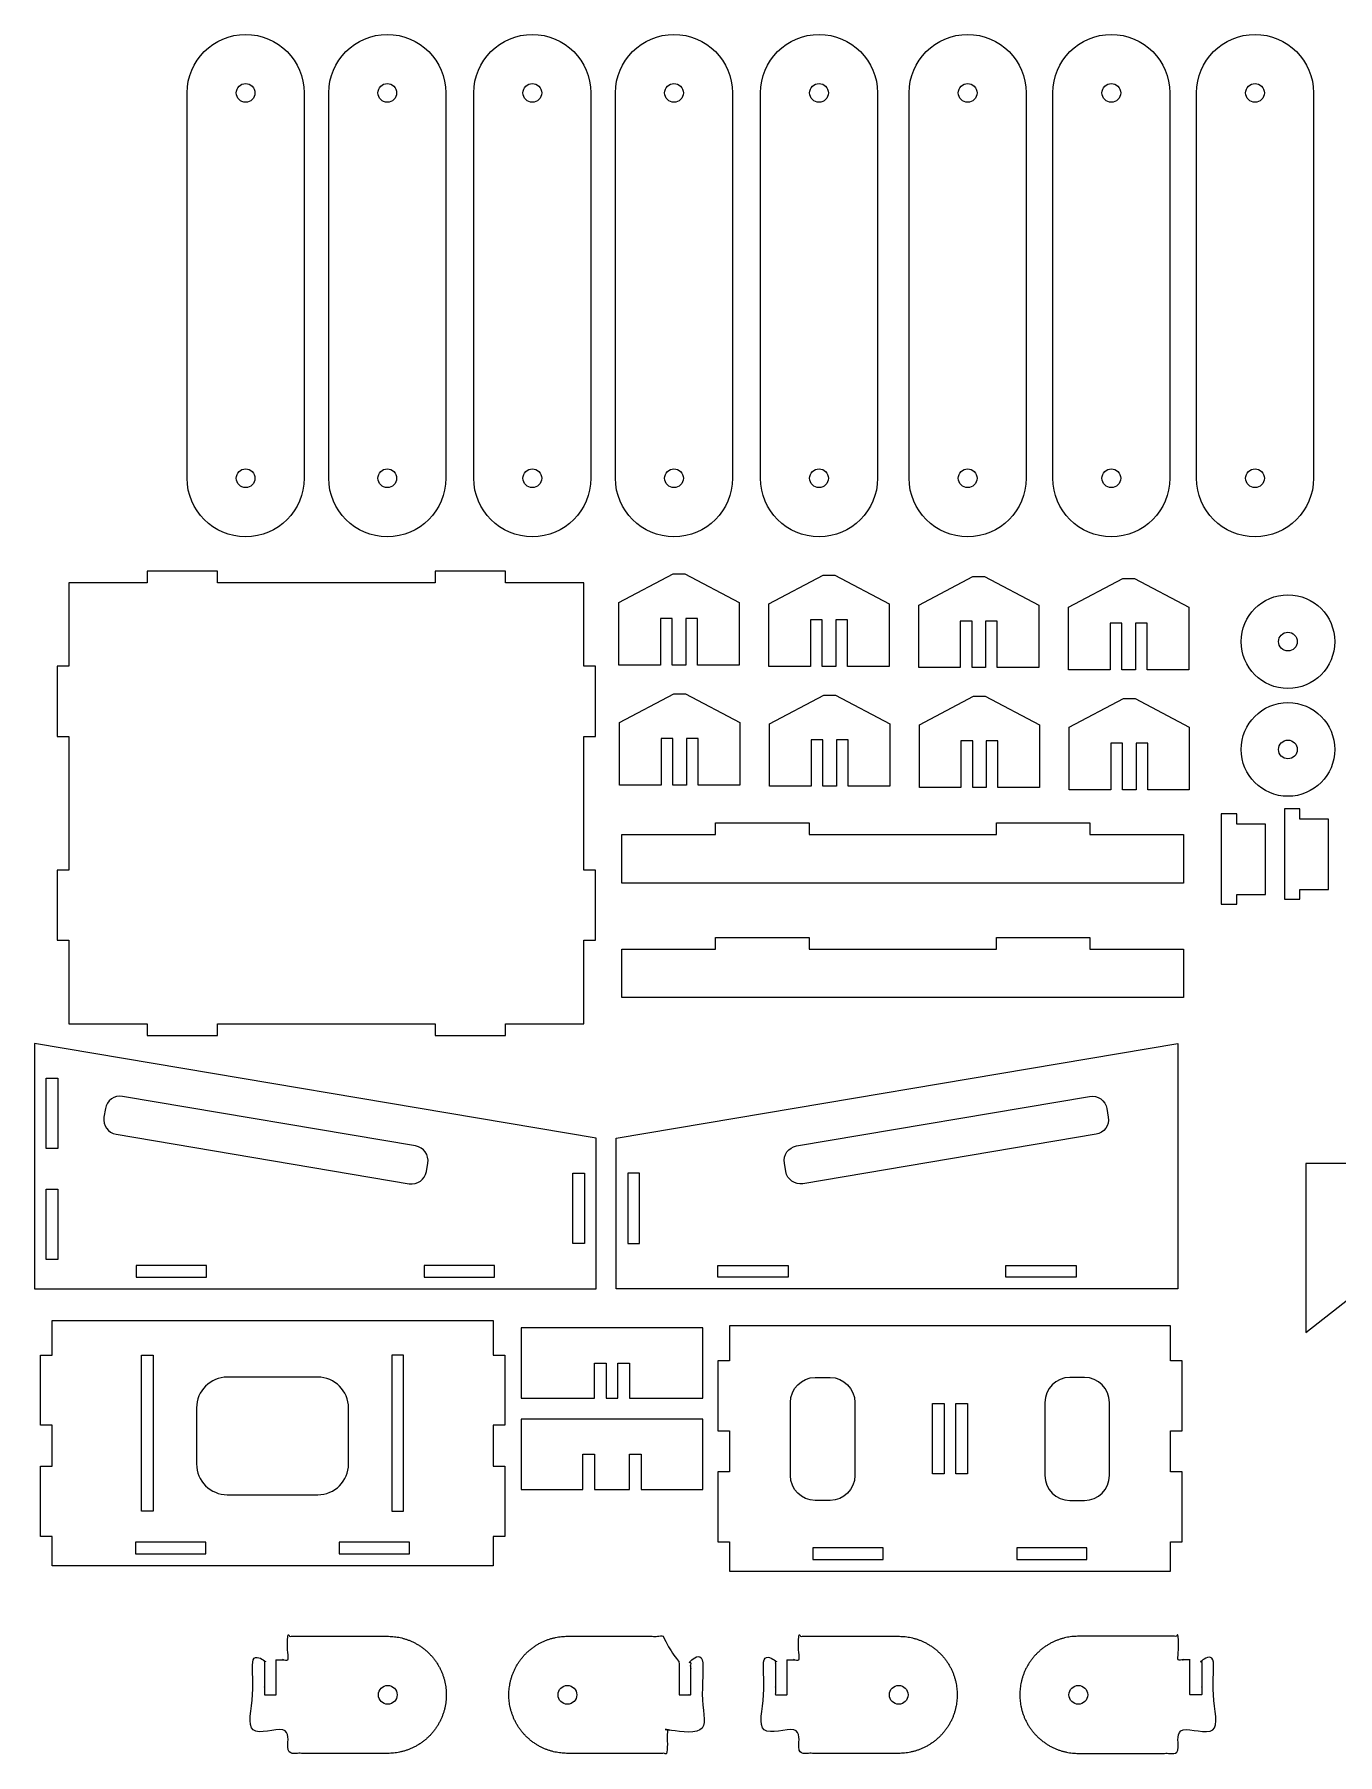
# Model space of a CAD drawing. Header units: centimetres. Extents: x 13 to 277, y -386 to -239.
# Drawn here: x 12.51 to 40.35, y -348.57 to -311.83 of the extents above; entities that cross this region are included whole.
import ezdxf

# ---------------------------------------------------------------- set-up
doc = ezdxf.new("R2010")
doc.units = ezdxf.units.CM
doc.header["$MEASUREMENT"] = 0
doc.layers.add('CAMADA_1', color=7, linetype='Continuous')

msp = doc.modelspace()

# ---------------------------------------------------------------- linework, layer by layer
at = {"layer": 'CAMADA_1', "color": 7}
for points in [[(18.27, -313.084), (18.27, -317.198), (18.27, -321.312, -1), (15.77, -321.312), (15.77, -317.198), (15.77, -313.084, -1), (18.27, -313.084)], [(21.296, -313.084), (21.296, -317.198), (21.296, -321.312, -1), (18.796, -321.312), (18.796, -317.198), (18.796, -313.084, -1), (21.296, -313.084)], [(24.394, -313.084), (24.394, -317.198), (24.394, -321.312, -1), (21.894, -321.312), (21.894, -317.198), (21.894, -313.084, -1), (24.394, -313.084)], [(27.42, -313.084), (27.42, -317.198), (27.42, -321.312, -1), (24.92, -321.312), (24.92, -317.198), (24.92, -313.084, -1), (27.42, -313.084)], [(30.518, -313.084), (30.518, -317.198), (30.518, -321.312, -1), (28.018, -321.312), (28.018, -317.198), (28.018, -313.084, -1), (30.518, -313.084)], [(33.693, -313.084), (33.693, -317.198), (33.693, -321.312, -1), (31.193, -321.312), (31.193, -317.198), (31.193, -313.084, -1), (33.693, -313.084)], [(36.762, -313.084), (36.762, -317.198), (36.762, -321.312, -1), (34.262, -321.312), (34.262, -317.198), (34.262, -313.084, -1), (36.762, -313.084)], [(39.831, -313.084), (39.831, -317.198), (39.831, -321.312, -1), (37.331, -321.312), (37.331, -317.198), (37.331, -313.084, -1), (39.831, -313.084)]]:
    msp.add_lwpolyline(points, format="xyb", dxfattribs=at)
for points in [[(13.008, -335.624), (12.758, -335.624), (12.758, -334.124), (13.008, -334.124), (13.008, -335.624)], [(24.258, -337.651), (24.008, -337.651), (24.008, -336.151), (24.258, -336.151), (24.258, -337.651)], [(25.182, -337.651), (25.432, -337.651), (25.432, -336.151), (25.182, -336.151), (25.182, -337.651)], [(13.008, -337.996), (12.758, -337.996), (12.758, -336.496), (13.008, -336.496), (13.008, -337.996)], [(26.785, -339.456), (24.846, -339.456), (22.906, -339.456), (22.906, -340.958), (24.471, -340.958), (24.471, -340.207), (24.721, -340.206), (24.721, -340.958), (24.846, -340.958), (24.971, -340.958), (24.971, -340.206), (25.221, -340.207), (25.221, -340.958), (26.785, -340.958)], [(15.048, -343.37), (14.798, -343.37), (14.798, -340.036), (15.048, -340.036), (15.048, -343.37)], [(20.143, -343.37), (20.393, -343.37), (20.393, -340.036), (20.143, -340.036), (20.143, -343.37)], [(31.689, -341.073), (31.939, -341.073), (31.939, -342.576), (31.689, -342.576)], [(32.189, -341.073), (32.439, -341.073), (32.439, -342.576), (32.189, -342.576)], [(24.221, -342.153), (24.471, -342.154), (24.471, -342.906), (25.221, -342.906), (25.221, -342.153), (25.471, -342.154), (25.471, -342.906), (26.785, -342.906), (26.785, -341.403), (24.846, -341.403), (22.906, -341.403), (22.906, -342.906), (24.221, -342.906)]]:
    msp.add_lwpolyline(points, close=True, dxfattribs=at)
for centre in [(17.02, -313.084), (20.046, -313.084), (23.144, -313.084), (26.17, -313.084), (29.268, -313.084), (32.443, -313.084), (35.512, -313.084), (38.581, -313.084), (17.02, -321.312), (20.046, -321.312), (23.144, -321.312), (26.17, -321.312), (29.268, -321.312), (32.443, -321.312), (35.512, -321.312), (38.581, -321.312), (20.056, -347.292), (23.893, -347.292), (30.97, -347.292), (34.807, -347.292)]:
    msp.add_circle(centre, 0.2, dxfattribs=at)
for centre, major_axis in [((39.284, -324.801), (0, 1)), ((39.284, -324.801), (0, 0.2)), ((39.284, -327.104), (0, 1)), ((39.284, -327.104), (0, 0.2))]:
    msp.add_ellipse(centre, major_axis=major_axis, ratio=1, dxfattribs=at)
for points, knots in [([(13.244, -332.962), (13.244, -332.962), (13.244, -331.178), (13.244, -331.178), (13.244, -331.178), (13.244, -331.178), (12.996, -331.178), (12.996, -331.178), (12.996, -331.178), (12.996, -331.178), (12.996, -329.678), (12.996, -329.678), (12.996, -329.678), (12.996, -329.678), (13.244, -329.678), (13.244, -329.678), (13.244, -329.678), (13.244, -329.678), (13.244, -326.827), (13.244, -326.827), (13.244, -326.827), (13.244, -326.827), (12.996, -326.827), (12.996, -326.827), (12.996, -326.827), (12.996, -326.827), (12.996, -325.327), (12.996, -325.327), (12.996, -325.327), (12.996, -325.327), (13.244, -325.327), (13.244, -325.327), (13.244, -325.327), (13.244, -325.327), (13.244, -323.543), (13.244, -323.543), (13.244, -323.543), (13.244, -323.543), (14.92, -323.543), (14.92, -323.543), (14.92, -323.543), (14.92, -323.543), (14.92, -323.293), (14.92, -323.293), (14.92, -323.293), (14.92, -323.293), (16.42, -323.293), (16.42, -323.293), (16.42, -323.293), (16.42, -323.293), (16.42, -323.543), (16.42, -323.543), (16.42, -323.543), (16.42, -323.543), (21.072, -323.543), (21.072, -323.543), (21.072, -323.543), (21.072, -323.543), (21.072, -323.293), (21.072, -323.293), (21.072, -323.293), (21.072, -323.293), (22.572, -323.293), (22.572, -323.293), (22.572, -323.293), (22.572, -323.293), (22.572, -323.543), (22.572, -323.543), (22.572, -323.543), (22.572, -323.543), (24.246, -323.543), (24.246, -323.543), (24.246, -323.543), (24.246, -323.543), (24.246, -325.327), (24.246, -325.327), (24.246, -325.327), (24.246, -325.327), (24.496, -325.327), (24.496, -325.327), (24.496, -325.327), (24.496, -325.327), (24.496, -326.827), (24.496, -326.827), (24.496, -326.827), (24.496, -326.827), (24.246, -326.827), (24.246, -326.827), (24.246, -326.827), (24.246, -326.827), (24.246, -329.678), (24.246, -329.678), (24.246, -329.678), (24.246, -329.678), (24.496, -329.678), (24.496, -329.678), (24.496, -329.678), (24.496, -329.678), (24.496, -331.178), (24.496, -331.178), (24.496, -331.178), (24.496, -331.178), (24.246, -331.178), (24.246, -331.178), (24.246, -331.178), (24.246, -331.178), (24.246, -332.962), (24.246, -332.962), (24.246, -332.962), (24.246, -332.962), (22.572, -332.962), (22.572, -332.962), (22.572, -332.962), (22.572, -332.962), (22.572, -333.212), (22.572, -333.212), (22.572, -333.212), (22.572, -333.212), (21.072, -333.212), (21.072, -333.212), (21.072, -333.212), (21.072, -333.212), (21.072, -332.962), (21.072, -332.962), (21.072, -332.962), (21.072, -332.962), (16.42, -332.962), (16.42, -332.962), (16.42, -332.962), (16.42, -332.962), (16.42, -333.212), (16.42, -333.212), (16.42, -333.212), (16.42, -333.212), (14.92, -333.212), (14.92, -333.212), (14.92, -333.212), (14.92, -333.212), (14.92, -332.962), (14.92, -332.962), (14.92, -332.962), (14.92, -332.962), (13.244, -332.962), (13.244, -332.962)], [0, 0, 0, 0, 0.027027, 0.027027, 0.027027, 0.027027, 0.054054, 0.054054, 0.054054, 0.054054, 0.081081, 0.081081, 0.081081, 0.081081, 0.108108, 0.108108, 0.108108, 0.108108, 0.135135, 0.135135, 0.135135, 0.135135, 0.162162, 0.162162, 0.162162, 0.162162, 0.189189, 0.189189, 0.189189, 0.189189, 0.216216, 0.216216, 0.216216, 0.216216, 0.243243, 0.243243, 0.243243, 0.243243, 0.27027, 0.27027, 0.27027, 0.27027, 0.297297, 0.297297, 0.297297, 0.297297, 0.324324, 0.324324, 0.324324, 0.324324, 0.351351, 0.351351, 0.351351, 0.351351, 0.378378, 0.378378, 0.378378, 0.378378, 0.405405, 0.405405, 0.405405, 0.405405, 0.432432, 0.432432, 0.432432, 0.432432, 0.459459, 0.459459, 0.459459, 0.459459, 0.486486, 0.486486, 0.486486, 0.486486, 0.513514, 0.513514, 0.513514, 0.513514, 0.540541, 0.540541, 0.540541, 0.540541, 0.567568, 0.567568, 0.567568, 0.567568, 0.594595, 0.594595, 0.594595, 0.594595, 0.621622, 0.621622, 0.621622, 0.621622, 0.648649, 0.648649, 0.648649, 0.648649, 0.675676, 0.675676, 0.675676, 0.675676, 0.702703, 0.702703, 0.702703, 0.702703, 0.72973, 0.72973, 0.72973, 0.72973, 0.756757, 0.756757, 0.756757, 0.756757, 0.783784, 0.783784, 0.783784, 0.783784, 0.810811, 0.810811, 0.810811, 0.810811, 0.837838, 0.837838, 0.837838, 0.837838, 0.864865, 0.864865, 0.864865, 0.864865, 0.891892, 0.891892, 0.891892, 0.891892, 0.918919, 0.918919, 0.918919, 0.918919, 0.945946, 0.945946, 0.945946, 0.945946, 1, 1, 1, 1]), ([(24.995, -325.304), (24.995, -325.304), (25.883, -325.304), (25.883, -325.304), (25.883, -325.304), (25.883, -325.304), (25.883, -324.31), (25.883, -324.31), (25.883, -324.31), (25.883, -324.31), (26.133, -324.31), (26.133, -324.31), (26.133, -324.31), (26.133, -324.31), (26.133, -325.304), (26.133, -325.304), (26.133, -325.304), (26.133, -325.304), (26.423, -325.304), (26.423, -325.304), (26.423, -325.304), (26.423, -325.304), (26.423, -324.31), (26.423, -324.31), (26.423, -324.31), (26.423, -324.31), (26.673, -324.31), (26.673, -324.31), (26.673, -324.31), (26.673, -324.31), (26.673, -325.304), (26.673, -325.304), (26.673, -325.304), (26.673, -325.304), (27.562, -325.304), (27.562, -325.304), (27.562, -325.304), (27.562, -325.304), (27.562, -323.967), (27.562, -323.967), (27.562, -323.967), (27.562, -323.967), (26.403, -323.356), (26.403, -323.356), (26.403, -323.356), (26.403, -323.356), (26.153, -323.356), (26.153, -323.356), (26.153, -323.356), (26.153, -323.356), (24.995, -323.967), (24.995, -323.967), (24.995, -323.967), (24.995, -323.967), (24.995, -325.304), (24.995, -325.304)], [0, 0, 0, 0, 0.066667, 0.066667, 0.066667, 0.066667, 0.133333, 0.133333, 0.133333, 0.133333, 0.2, 0.2, 0.2, 0.2, 0.266667, 0.266667, 0.266667, 0.266667, 0.333333, 0.333333, 0.333333, 0.333333, 0.4, 0.4, 0.4, 0.4, 0.466667, 0.466667, 0.466667, 0.466667, 0.533333, 0.533333, 0.533333, 0.533333, 0.6, 0.6, 0.6, 0.6, 0.666667, 0.666667, 0.666667, 0.666667, 0.733333, 0.733333, 0.733333, 0.733333, 0.8, 0.8, 0.8, 0.8, 0.866667, 0.866667, 0.866667, 0.866667, 1, 1, 1, 1]), ([(28.196, -325.33), (28.196, -325.33), (29.085, -325.33), (29.085, -325.33), (29.085, -325.33), (29.085, -325.33), (29.085, -324.336), (29.085, -324.336), (29.085, -324.336), (29.085, -324.336), (29.335, -324.336), (29.335, -324.336), (29.335, -324.336), (29.335, -324.336), (29.335, -325.33), (29.335, -325.33), (29.335, -325.33), (29.335, -325.33), (29.625, -325.33), (29.625, -325.33), (29.625, -325.33), (29.625, -325.33), (29.625, -324.336), (29.625, -324.336), (29.625, -324.336), (29.625, -324.336), (29.875, -324.336), (29.875, -324.336), (29.875, -324.336), (29.875, -324.336), (29.875, -325.33), (29.875, -325.33), (29.875, -325.33), (29.875, -325.33), (30.763, -325.33), (30.763, -325.33), (30.763, -325.33), (30.763, -325.33), (30.763, -323.994), (30.763, -323.994), (30.763, -323.994), (30.763, -323.994), (29.605, -323.383), (29.605, -323.383), (29.605, -323.383), (29.605, -323.383), (29.355, -323.383), (29.355, -323.383), (29.355, -323.383), (29.355, -323.383), (28.196, -323.994), (28.196, -323.994), (28.196, -323.994), (28.196, -323.994), (28.196, -325.33), (28.196, -325.33)], [0, 0, 0, 0, 0.066667, 0.066667, 0.066667, 0.066667, 0.133333, 0.133333, 0.133333, 0.133333, 0.2, 0.2, 0.2, 0.2, 0.266667, 0.266667, 0.266667, 0.266667, 0.333333, 0.333333, 0.333333, 0.333333, 0.4, 0.4, 0.4, 0.4, 0.466667, 0.466667, 0.466667, 0.466667, 0.533333, 0.533333, 0.533333, 0.533333, 0.6, 0.6, 0.6, 0.6, 0.666667, 0.666667, 0.666667, 0.666667, 0.733333, 0.733333, 0.733333, 0.733333, 0.8, 0.8, 0.8, 0.8, 0.866667, 0.866667, 0.866667, 0.866667, 1, 1, 1, 1]), ([(31.398, -325.357), (31.398, -325.357), (32.286, -325.357), (32.286, -325.357), (32.286, -325.357), (32.286, -325.357), (32.286, -324.363), (32.286, -324.363), (32.286, -324.363), (32.286, -324.363), (32.536, -324.363), (32.536, -324.363), (32.536, -324.363), (32.536, -324.363), (32.536, -325.357), (32.536, -325.357), (32.536, -325.357), (32.536, -325.357), (32.826, -325.357), (32.826, -325.357), (32.826, -325.357), (32.826, -325.357), (32.826, -324.363), (32.826, -324.363), (32.826, -324.363), (32.826, -324.363), (33.076, -324.363), (33.076, -324.363), (33.076, -324.363), (33.076, -324.363), (33.076, -325.357), (33.076, -325.357), (33.076, -325.357), (33.076, -325.357), (33.965, -325.357), (33.965, -325.357), (33.965, -325.357), (33.965, -325.357), (33.965, -324.02), (33.965, -324.02), (33.965, -324.02), (33.965, -324.02), (32.806, -323.409), (32.806, -323.409), (32.806, -323.409), (32.806, -323.409), (32.556, -323.409), (32.556, -323.409), (32.556, -323.409), (32.556, -323.409), (31.398, -324.02), (31.398, -324.02), (31.398, -324.02), (31.398, -324.02), (31.398, -325.357), (31.398, -325.357)], [0, 0, 0, 0, 0.066667, 0.066667, 0.066667, 0.066667, 0.133333, 0.133333, 0.133333, 0.133333, 0.2, 0.2, 0.2, 0.2, 0.266667, 0.266667, 0.266667, 0.266667, 0.333333, 0.333333, 0.333333, 0.333333, 0.4, 0.4, 0.4, 0.4, 0.466667, 0.466667, 0.466667, 0.466667, 0.533333, 0.533333, 0.533333, 0.533333, 0.6, 0.6, 0.6, 0.6, 0.666667, 0.666667, 0.666667, 0.666667, 0.733333, 0.733333, 0.733333, 0.733333, 0.8, 0.8, 0.8, 0.8, 0.866667, 0.866667, 0.866667, 0.866667, 1, 1, 1, 1]), ([(34.597, -325.403), (34.597, -325.403), (35.486, -325.403), (35.486, -325.403), (35.486, -325.403), (35.486, -325.403), (35.486, -324.409), (35.486, -324.409), (35.486, -324.409), (35.486, -324.409), (35.736, -324.409), (35.736, -324.409), (35.736, -324.409), (35.736, -324.409), (35.736, -325.403), (35.736, -325.403), (35.736, -325.403), (35.736, -325.403), (36.026, -325.403), (36.026, -325.403), (36.026, -325.403), (36.026, -325.403), (36.026, -324.409), (36.026, -324.409), (36.026, -324.409), (36.026, -324.409), (36.276, -324.409), (36.276, -324.409), (36.276, -324.409), (36.276, -324.409), (36.276, -325.403), (36.276, -325.403), (36.276, -325.403), (36.276, -325.403), (37.164, -325.403), (37.164, -325.403), (37.164, -325.403), (37.164, -325.403), (37.164, -324.067), (37.164, -324.067), (37.164, -324.067), (37.164, -324.067), (36.006, -323.456), (36.006, -323.456), (36.006, -323.456), (36.006, -323.456), (35.756, -323.456), (35.756, -323.456), (35.756, -323.456), (35.756, -323.456), (34.597, -324.067), (34.597, -324.067), (34.597, -324.067), (34.597, -324.067), (34.597, -325.403), (34.597, -325.403)], [0, 0, 0, 0, 0.066667, 0.066667, 0.066667, 0.066667, 0.133333, 0.133333, 0.133333, 0.133333, 0.2, 0.2, 0.2, 0.2, 0.266667, 0.266667, 0.266667, 0.266667, 0.333333, 0.333333, 0.333333, 0.333333, 0.4, 0.4, 0.4, 0.4, 0.466667, 0.466667, 0.466667, 0.466667, 0.533333, 0.533333, 0.533333, 0.533333, 0.6, 0.6, 0.6, 0.6, 0.666667, 0.666667, 0.666667, 0.666667, 0.733333, 0.733333, 0.733333, 0.733333, 0.8, 0.8, 0.8, 0.8, 0.866667, 0.866667, 0.866667, 0.866667, 1, 1, 1, 1]), ([(25.009, -327.864), (25.009, -327.864), (25.897, -327.864), (25.897, -327.864), (25.897, -327.864), (25.897, -327.864), (25.897, -326.87), (25.897, -326.87), (25.897, -326.87), (25.897, -326.87), (26.147, -326.87), (26.147, -326.87), (26.147, -326.87), (26.147, -326.87), (26.147, -327.864), (26.147, -327.864), (26.147, -327.864), (26.147, -327.864), (26.437, -327.864), (26.437, -327.864), (26.437, -327.864), (26.437, -327.864), (26.437, -326.87), (26.437, -326.87), (26.437, -326.87), (26.437, -326.87), (26.687, -326.87), (26.687, -326.87), (26.687, -326.87), (26.687, -326.87), (26.687, -327.864), (26.687, -327.864), (26.687, -327.864), (26.687, -327.864), (27.576, -327.864), (27.576, -327.864), (27.576, -327.864), (27.576, -327.864), (27.576, -326.527), (27.576, -326.527), (27.576, -326.527), (27.576, -326.527), (26.417, -325.916), (26.417, -325.916), (26.417, -325.916), (26.417, -325.916), (26.167, -325.916), (26.167, -325.916), (26.167, -325.916), (26.167, -325.916), (25.009, -326.527), (25.009, -326.527), (25.009, -326.527), (25.009, -326.527), (25.009, -327.864), (25.009, -327.864)], [0, 0, 0, 0, 0.066667, 0.066667, 0.066667, 0.066667, 0.133333, 0.133333, 0.133333, 0.133333, 0.2, 0.2, 0.2, 0.2, 0.266667, 0.266667, 0.266667, 0.266667, 0.333333, 0.333333, 0.333333, 0.333333, 0.4, 0.4, 0.4, 0.4, 0.466667, 0.466667, 0.466667, 0.466667, 0.533333, 0.533333, 0.533333, 0.533333, 0.6, 0.6, 0.6, 0.6, 0.666667, 0.666667, 0.666667, 0.666667, 0.733333, 0.733333, 0.733333, 0.733333, 0.8, 0.8, 0.8, 0.8, 0.866667, 0.866667, 0.866667, 0.866667, 1, 1, 1, 1]), ([(28.21, -327.89), (28.21, -327.89), (29.099, -327.89), (29.099, -327.89), (29.099, -327.89), (29.099, -327.89), (29.099, -326.896), (29.099, -326.896), (29.099, -326.896), (29.099, -326.896), (29.349, -326.896), (29.349, -326.896), (29.349, -326.896), (29.349, -326.896), (29.349, -327.89), (29.349, -327.89), (29.349, -327.89), (29.349, -327.89), (29.639, -327.89), (29.639, -327.89), (29.639, -327.89), (29.639, -327.89), (29.639, -326.896), (29.639, -326.896), (29.639, -326.896), (29.639, -326.896), (29.889, -326.896), (29.889, -326.896), (29.889, -326.896), (29.889, -326.896), (29.889, -327.89), (29.889, -327.89), (29.889, -327.89), (29.889, -327.89), (30.777, -327.89), (30.777, -327.89), (30.777, -327.89), (30.777, -327.89), (30.777, -326.554), (30.777, -326.554), (30.777, -326.554), (30.777, -326.554), (29.619, -325.943), (29.619, -325.943), (29.619, -325.943), (29.619, -325.943), (29.369, -325.943), (29.369, -325.943), (29.369, -325.943), (29.369, -325.943), (28.21, -326.554), (28.21, -326.554), (28.21, -326.554), (28.21, -326.554), (28.21, -327.89), (28.21, -327.89)], [0, 0, 0, 0, 0.066667, 0.066667, 0.066667, 0.066667, 0.133333, 0.133333, 0.133333, 0.133333, 0.2, 0.2, 0.2, 0.2, 0.266667, 0.266667, 0.266667, 0.266667, 0.333333, 0.333333, 0.333333, 0.333333, 0.4, 0.4, 0.4, 0.4, 0.466667, 0.466667, 0.466667, 0.466667, 0.533333, 0.533333, 0.533333, 0.533333, 0.6, 0.6, 0.6, 0.6, 0.666667, 0.666667, 0.666667, 0.666667, 0.733333, 0.733333, 0.733333, 0.733333, 0.8, 0.8, 0.8, 0.8, 0.866667, 0.866667, 0.866667, 0.866667, 1, 1, 1, 1]), ([(31.412, -327.917), (31.412, -327.917), (32.3, -327.917), (32.3, -327.917), (32.3, -327.917), (32.3, -327.917), (32.3, -326.923), (32.3, -326.923), (32.3, -326.923), (32.3, -326.923), (32.55, -326.923), (32.55, -326.923), (32.55, -326.923), (32.55, -326.923), (32.55, -327.917), (32.55, -327.917), (32.55, -327.917), (32.55, -327.917), (32.84, -327.917), (32.84, -327.917), (32.84, -327.917), (32.84, -327.917), (32.84, -326.923), (32.84, -326.923), (32.84, -326.923), (32.84, -326.923), (33.09, -326.923), (33.09, -326.923), (33.09, -326.923), (33.09, -326.923), (33.09, -327.917), (33.09, -327.917), (33.09, -327.917), (33.09, -327.917), (33.979, -327.917), (33.979, -327.917), (33.979, -327.917), (33.979, -327.917), (33.979, -326.58), (33.979, -326.58), (33.979, -326.58), (33.979, -326.58), (32.82, -325.969), (32.82, -325.969), (32.82, -325.969), (32.82, -325.969), (32.57, -325.969), (32.57, -325.969), (32.57, -325.969), (32.57, -325.969), (31.412, -326.58), (31.412, -326.58), (31.412, -326.58), (31.412, -326.58), (31.412, -327.917), (31.412, -327.917)], [0, 0, 0, 0, 0.066667, 0.066667, 0.066667, 0.066667, 0.133333, 0.133333, 0.133333, 0.133333, 0.2, 0.2, 0.2, 0.2, 0.266667, 0.266667, 0.266667, 0.266667, 0.333333, 0.333333, 0.333333, 0.333333, 0.4, 0.4, 0.4, 0.4, 0.466667, 0.466667, 0.466667, 0.466667, 0.533333, 0.533333, 0.533333, 0.533333, 0.6, 0.6, 0.6, 0.6, 0.666667, 0.666667, 0.666667, 0.666667, 0.733333, 0.733333, 0.733333, 0.733333, 0.8, 0.8, 0.8, 0.8, 0.866667, 0.866667, 0.866667, 0.866667, 1, 1, 1, 1]), ([(34.611, -327.963), (34.611, -327.963), (35.5, -327.963), (35.5, -327.963), (35.5, -327.963), (35.5, -327.963), (35.5, -326.969), (35.5, -326.969), (35.5, -326.969), (35.5, -326.969), (35.75, -326.969), (35.75, -326.969), (35.75, -326.969), (35.75, -326.969), (35.75, -327.963), (35.75, -327.963), (35.75, -327.963), (35.75, -327.963), (36.04, -327.963), (36.04, -327.963), (36.04, -327.963), (36.04, -327.963), (36.04, -326.969), (36.04, -326.969), (36.04, -326.969), (36.04, -326.969), (36.29, -326.969), (36.29, -326.969), (36.29, -326.969), (36.29, -326.969), (36.29, -327.963), (36.29, -327.963), (36.29, -327.963), (36.29, -327.963), (37.178, -327.963), (37.178, -327.963), (37.178, -327.963), (37.178, -327.963), (37.178, -326.627), (37.178, -326.627), (37.178, -326.627), (37.178, -326.627), (36.02, -326.016), (36.02, -326.016), (36.02, -326.016), (36.02, -326.016), (35.77, -326.016), (35.77, -326.016), (35.77, -326.016), (35.77, -326.016), (34.611, -326.627), (34.611, -326.627), (34.611, -326.627), (34.611, -326.627), (34.611, -327.963), (34.611, -327.963)], [0, 0, 0, 0, 0.066667, 0.066667, 0.066667, 0.066667, 0.133333, 0.133333, 0.133333, 0.133333, 0.2, 0.2, 0.2, 0.2, 0.266667, 0.266667, 0.266667, 0.266667, 0.333333, 0.333333, 0.333333, 0.333333, 0.4, 0.4, 0.4, 0.4, 0.466667, 0.466667, 0.466667, 0.466667, 0.533333, 0.533333, 0.533333, 0.533333, 0.6, 0.6, 0.6, 0.6, 0.666667, 0.666667, 0.666667, 0.666667, 0.733333, 0.733333, 0.733333, 0.733333, 0.8, 0.8, 0.8, 0.8, 0.866667, 0.866667, 0.866667, 0.866667, 1, 1, 1, 1]), ([(39.54, -328.594), (39.54, -328.594), (40.153, -328.594), (40.153, -328.594), (40.153, -328.594), (40.153, -328.594), (40.153, -330.094), (40.153, -330.094), (40.153, -330.094), (40.153, -330.094), (39.54, -330.094), (39.54, -330.094), (39.54, -330.094), (39.54, -330.094), (39.54, -330.303), (39.54, -330.303), (39.54, -330.303), (39.54, -330.303), (39.209, -330.303), (39.209, -330.303), (39.209, -330.303), (39.209, -330.303), (39.209, -328.372), (39.209, -328.372), (39.209, -328.372), (39.209, -328.372), (39.54, -328.372), (39.54, -328.372), (39.54, -328.372), (39.54, -328.372), (39.54, -328.594), (39.54, -328.594)], [0, 0, 0, 0, 0.111111, 0.111111, 0.111111, 0.111111, 0.222222, 0.222222, 0.222222, 0.222222, 0.333333, 0.333333, 0.333333, 0.333333, 0.444444, 0.444444, 0.444444, 0.444444, 0.555556, 0.555556, 0.555556, 0.555556, 0.666667, 0.666667, 0.666667, 0.666667, 0.777778, 0.777778, 0.777778, 0.777778, 1, 1, 1, 1]), ([(27.056, -328.923), (27.056, -328.923), (25.056, -328.923), (25.056, -328.923), (25.056, -328.923), (25.056, -328.923), (25.056, -328.923), (25.056, -329.445), (25.056, -329.956), (29.056, -329.956), (33.056, -329.956), (37.056, -329.956), (37.056, -329.445), (37.056, -328.923), (37.056, -328.923), (37.056, -328.923), (37.056, -328.923), (35.056, -328.923), (35.056, -328.923), (35.056, -328.923), (35.056, -328.923), (35.056, -328.673), (35.056, -328.673), (35.056, -328.673), (35.056, -328.673), (33.056, -328.673), (33.056, -328.673), (33.056, -328.673), (33.056, -328.673), (33.056, -328.923), (33.056, -328.923), (33.056, -328.923), (33.056, -328.923), (29.056, -328.923), (29.056, -328.923), (29.056, -328.923), (29.056, -328.923), (29.056, -328.673), (29.056, -328.673), (29.056, -328.673), (29.056, -328.673), (27.056, -328.673), (27.056, -328.673), (27.056, -328.673), (27.056, -328.673), (27.056, -328.923), (27.056, -328.923), (27.056, -328.923)], [0, 0, 0, 0, 0.028571, 0.028571, 0.028571, 0.028571, 0.028571, 0.043169, 0.043169, 0.043169, 1.003169, 1.003169, 1.003169, 1.017766, 1.017766, 1.017766, 1.017766, 1.046338, 1.046338, 1.046338, 1.046338, 1.074909, 1.074909, 1.074909, 1.074909, 1.103481, 1.103481, 1.103481, 1.103481, 1.132052, 1.132052, 1.132052, 1.132052, 1.160623, 1.160623, 1.160623, 1.160623, 1.189195, 1.189195, 1.189195, 1.189195, 1.217766, 1.217766, 1.217766, 1.217766, 1.246338, 1.246338, 1.246338, 1.246338, 1.246338]), ([(38.192, -328.702), (38.192, -328.702), (38.805, -328.702), (38.805, -328.702), (38.805, -328.702), (38.805, -328.702), (38.805, -330.202), (38.805, -330.202), (38.805, -330.202), (38.805, -330.202), (38.192, -330.202), (38.192, -330.202), (38.192, -330.202), (38.192, -330.202), (38.192, -330.411), (38.192, -330.411), (38.192, -330.411), (38.192, -330.411), (37.861, -330.411), (37.861, -330.411), (37.861, -330.411), (37.861, -330.411), (37.861, -328.479), (37.861, -328.479), (37.861, -328.479), (37.861, -328.479), (38.192, -328.479), (38.192, -328.479), (38.192, -328.479), (38.192, -328.479), (38.192, -328.702), (38.192, -328.702)], [0, 0, 0, 0, 0.111111, 0.111111, 0.111111, 0.111111, 0.222222, 0.222222, 0.222222, 0.222222, 0.333333, 0.333333, 0.333333, 0.333333, 0.444444, 0.444444, 0.444444, 0.444444, 0.555556, 0.555556, 0.555556, 0.555556, 0.666667, 0.666667, 0.666667, 0.666667, 0.777778, 0.777778, 0.777778, 0.777778, 1, 1, 1, 1]), ([(27.056, -331.372), (27.056, -331.372), (25.056, -331.372), (25.056, -331.372), (25.056, -331.372), (25.056, -331.372), (25.056, -331.372), (25.056, -331.894), (25.056, -332.404), (29.056, -332.404), (33.056, -332.404), (37.056, -332.404), (37.056, -331.894), (37.056, -331.372), (37.056, -331.372), (37.056, -331.372), (37.056, -331.372), (35.056, -331.372), (35.056, -331.372), (35.056, -331.372), (35.056, -331.372), (35.056, -331.122), (35.056, -331.122), (35.056, -331.122), (35.056, -331.122), (33.056, -331.122), (33.056, -331.122), (33.056, -331.122), (33.056, -331.122), (33.056, -331.372), (33.056, -331.372), (33.056, -331.372), (33.056, -331.372), (29.056, -331.372), (29.056, -331.372), (29.056, -331.372), (29.056, -331.372), (29.056, -331.122), (29.056, -331.122), (29.056, -331.122), (29.056, -331.122), (27.056, -331.122), (27.056, -331.122), (27.056, -331.122), (27.056, -331.122), (27.056, -331.372), (27.056, -331.372), (27.056, -331.372)], [0, 0, 0, 0, 0.028571, 0.028571, 0.028571, 0.028571, 0.028571, 0.043169, 0.043169, 0.043169, 1.003169, 1.003169, 1.003169, 1.017766, 1.017766, 1.017766, 1.017766, 1.046338, 1.046338, 1.046338, 1.046338, 1.074909, 1.074909, 1.074909, 1.074909, 1.103481, 1.103481, 1.103481, 1.103481, 1.132052, 1.132052, 1.132052, 1.132052, 1.160623, 1.160623, 1.160623, 1.160623, 1.189195, 1.189195, 1.189195, 1.189195, 1.217766, 1.217766, 1.217766, 1.217766, 1.246338, 1.246338, 1.246338, 1.246338, 1.246338]), ([(12.508, -333.383), (12.508, -333.383), (24.508, -335.407), (24.508, -335.407), (24.508, -335.407), (24.508, -335.407), (24.508, -338.622), (24.508, -338.622), (24.508, -338.622), (24.508, -338.622), (12.508, -338.622), (12.508, -338.622), (12.508, -338.622), (12.508, -338.622), (12.508, -333.383), (12.508, -333.383)], [0, 0, 0, 0, 0.2, 0.2, 0.2, 0.2, 0.4, 0.4, 0.4, 0.4, 0.6, 0.6, 0.6, 0.6, 1, 1, 1, 1]), ([(36.932, -333.383), (36.932, -333.383), (24.932, -335.407), (24.932, -335.407), (24.932, -335.407), (24.932, -335.407), (24.932, -338.622), (24.932, -338.622), (24.932, -338.622), (24.932, -338.622), (36.932, -338.622), (36.932, -338.622), (36.932, -338.622), (36.932, -338.622), (36.932, -333.383), (36.932, -333.383)], [0, 0, 0, 0, 0.2, 0.2, 0.2, 0.2, 0.4, 0.4, 0.4, 0.4, 0.6, 0.6, 0.6, 0.6, 1, 1, 1, 1]), ([(14.391, -334.512), (14.391, -334.512), (20.652, -335.57), (20.652, -335.57), (20.652, -335.57), (20.824, -335.599), (20.941, -335.763), (20.912, -335.936), (20.912, -335.936), (20.912, -335.936), (20.881, -336.118), (20.881, -336.118), (20.881, -336.118), (20.852, -336.29), (20.688, -336.407), (20.515, -336.378), (20.515, -336.378), (20.515, -336.378), (14.254, -335.321), (14.254, -335.321), (14.254, -335.321), (14.082, -335.292), (13.965, -335.127), (13.994, -334.955), (13.994, -334.955), (13.994, -334.955), (14.025, -334.773), (14.025, -334.773), (14.025, -334.773), (14.054, -334.6), (14.218, -334.483), (14.391, -334.512)], [0, 0, 0, 0, 0.111111, 0.111111, 0.111111, 0.111111, 0.222222, 0.222222, 0.222222, 0.222222, 0.333333, 0.333333, 0.333333, 0.333333, 0.444444, 0.444444, 0.444444, 0.444444, 0.555556, 0.555556, 0.555556, 0.555556, 0.666667, 0.666667, 0.666667, 0.666667, 0.777778, 0.777778, 0.777778, 0.777778, 1, 1, 1, 1]), ([(35.049, -334.512), (35.049, -334.512), (28.788, -335.57), (28.788, -335.57), (28.788, -335.57), (28.616, -335.599), (28.499, -335.763), (28.528, -335.936), (28.528, -335.936), (28.528, -335.936), (28.559, -336.118), (28.559, -336.118), (28.559, -336.118), (28.588, -336.29), (28.752, -336.407), (28.925, -336.378), (28.925, -336.378), (28.925, -336.378), (35.186, -335.321), (35.186, -335.321), (35.186, -335.321), (35.358, -335.292), (35.475, -335.127), (35.446, -334.955), (35.446, -334.955), (35.446, -334.955), (35.415, -334.773), (35.415, -334.773), (35.415, -334.773), (35.386, -334.6), (35.222, -334.483), (35.049, -334.512)], [0, 0, 0, 0, 0.111111, 0.111111, 0.111111, 0.111111, 0.222222, 0.222222, 0.222222, 0.222222, 0.333333, 0.333333, 0.333333, 0.333333, 0.444444, 0.444444, 0.444444, 0.444444, 0.555556, 0.555556, 0.555556, 0.555556, 0.666667, 0.666667, 0.666667, 0.666667, 0.777778, 0.777778, 0.777778, 0.777778, 1, 1, 1, 1]), ([(39.666, -335.949), (39.666, -335.949), (44.274, -335.949), (44.274, -335.949), (44.274, -335.949), (44.274, -335.949), (39.666, -339.554), (39.666, -339.554), (39.666, -339.554), (39.666, -339.554), (39.666, -335.949), (39.666, -335.949)], [0, 0, 0, 0, 0.25, 0.25, 0.25, 0.25, 0.5, 0.5, 0.5, 0.5, 1, 1, 1, 1]), ([(14.682, -338.372), (14.682, -338.372), (14.682, -338.122), (14.682, -338.122), (14.682, -338.122), (14.682, -338.122), (16.182, -338.122), (16.182, -338.122), (16.182, -338.122), (16.182, -338.122), (16.182, -338.372), (16.182, -338.372), (16.182, -338.372), (16.182, -338.372), (14.682, -338.372), (14.682, -338.372)], [0, 0, 0, 0, 0.2, 0.2, 0.2, 0.2, 0.4, 0.4, 0.4, 0.4, 0.6, 0.6, 0.6, 0.6, 1, 1, 1, 1]), ([(20.834, -338.372), (20.834, -338.372), (20.834, -338.122), (20.834, -338.122), (20.834, -338.122), (20.834, -338.122), (22.334, -338.122), (22.334, -338.122), (22.334, -338.122), (22.334, -338.122), (22.334, -338.372), (22.334, -338.372), (22.334, -338.372), (22.334, -338.372), (20.834, -338.372), (20.834, -338.372)], [0, 0, 0, 0, 0.2, 0.2, 0.2, 0.2, 0.4, 0.4, 0.4, 0.4, 0.6, 0.6, 0.6, 0.6, 1, 1, 1, 1]), ([(28.606, -338.372), (28.606, -338.372), (28.606, -338.122), (28.606, -338.122), (28.606, -338.122), (28.606, -338.122), (27.106, -338.122), (27.106, -338.122), (27.106, -338.122), (27.106, -338.122), (27.106, -338.372), (27.106, -338.372), (27.106, -338.372), (27.106, -338.372), (28.606, -338.372), (28.606, -338.372)], [0, 0, 0, 0, 0.2, 0.2, 0.2, 0.2, 0.4, 0.4, 0.4, 0.4, 0.6, 0.6, 0.6, 0.6, 1, 1, 1, 1]), ([(34.758, -338.372), (34.758, -338.372), (34.758, -338.122), (34.758, -338.122), (34.758, -338.122), (34.758, -338.122), (33.258, -338.122), (33.258, -338.122), (33.258, -338.122), (33.258, -338.122), (33.258, -338.372), (33.258, -338.372), (33.258, -338.372), (33.258, -338.372), (34.758, -338.372), (34.758, -338.372)], [0, 0, 0, 0, 0.2, 0.2, 0.2, 0.2, 0.4, 0.4, 0.4, 0.4, 0.6, 0.6, 0.6, 0.6, 1, 1, 1, 1]), ([(22.555, -340.036), (22.555, -340.036), (22.555, -340.036), (22.555, -341.536), (22.555, -341.536), (22.555, -341.536), (22.555, -341.536), (22.305, -341.536), (22.305, -341.536), (22.305, -341.536), (22.305, -341.536), (22.305, -342.408), (22.305, -342.408), (22.305, -342.408), (22.305, -342.408), (22.555, -342.408), (22.555, -342.408), (22.555, -342.408), (22.555, -342.408), (22.555, -343.908), (22.555, -343.908), (22.555, -343.908), (22.555, -343.908), (22.305, -343.908), (22.305, -343.908), (22.305, -343.908), (22.305, -343.908), (22.305, -344.534), (22.305, -344.534), (22.305, -344.534), (22.305, -344.534), (12.886, -344.534), (12.886, -344.534), (12.886, -344.534), (12.886, -344.534), (12.886, -343.908), (12.886, -343.908), (12.886, -343.908), (12.886, -343.908), (12.636, -343.908), (12.636, -343.908), (12.636, -343.908), (12.636, -343.908), (12.636, -342.408), (12.636, -342.408), (12.636, -342.408), (12.636, -342.408), (12.886, -342.408), (12.886, -342.408), (12.886, -342.408), (12.886, -342.408), (12.886, -341.536), (12.886, -341.536), (12.886, -341.536), (12.886, -341.536), (12.636, -341.536), (12.636, -341.536), (12.636, -341.536), (12.636, -341.536), (12.636, -340.036), (12.636, -340.036), (12.636, -340.036), (12.636, -340.036), (12.886, -340.036), (12.886, -340.036), (12.886, -340.036), (12.886, -340.036), (12.886, -339.295), (12.886, -339.295), (12.886, -339.295), (22.305, -339.295), (22.305, -339.295)], [0, 0, 0, 0, 0, 0.047619, 0.047619, 0.047619, 0.0476191, 0.0952381, 0.0952381, 0.0952381, 0.0952381, 0.1428571, 0.1428571, 0.1428571, 0.1428572, 0.1904762, 0.1904762, 0.1904762, 0.1904762, 0.2380952, 0.2380952, 0.2380952, 0.2380952, 0.2857143, 0.2857143, 0.2857143, 0.2857143, 0.3333333, 0.3333333, 0.3333333, 0.3333333, 0.3809524, 0.3809524, 0.3809524, 0.3809524, 0.4285714, 0.4285714, 0.4285714, 0.4285714, 0.4761905, 0.4761905, 0.4761905, 0.4761905, 0.5238095, 0.5238095, 0.5238095, 0.5238095, 0.5714286, 0.5714286, 0.5714286, 0.5714286, 0.6190476, 0.6190476, 0.6190476, 0.6190476, 0.6666667, 0.6666667, 0.6666667, 0.6666667, 0.7142857, 0.7142857, 0.7142857, 0.7142857, 0.7619048, 0.7619048, 0.7619048, 0.7619048, 0.8571429, 0.8571429, 0.8571429, 0.9047619, 0.9047619, 0.9047619, 0.9047619]), ([(22.305, -339.295), (22.305, -339.295), (22.305, -339.295), (22.305, -340.036), (22.305, -340.036), (22.305, -340.036), (22.305, -340.036), (22.555, -340.036), (22.555, -340.036)], [0, 0, 0, 0, 0.00000001, 0.04761905, 0.04761905, 0.04761905, 0.04761906, 0.0952381, 0.0952381, 0.0952381, 0.0952381]), ([(27.355, -340.156), (27.355, -340.156), (27.355, -340.156), (27.355, -339.415), (27.355, -339.415), (27.355, -339.415), (36.774, -339.415), (36.774, -339.415), (36.774, -339.415), (36.774, -339.415), (36.774, -340.156), (36.774, -340.156), (36.774, -340.156), (36.774, -340.156), (37.024, -340.156), (37.024, -340.156), (37.024, -340.156), (37.024, -340.156), (37.024, -341.656), (37.024, -341.656), (37.024, -341.656), (37.024, -341.656), (36.774, -341.656), (36.774, -341.656), (36.774, -341.656), (36.774, -341.656), (36.774, -342.528), (36.774, -342.528), (36.774, -342.528), (36.774, -342.528), (37.024, -342.528), (37.024, -342.528), (37.024, -342.528), (37.024, -342.528), (37.024, -344.028), (37.024, -344.028), (37.024, -344.028), (37.024, -344.028), (36.774, -344.028), (36.774, -344.028), (36.774, -344.028), (36.774, -344.028), (36.774, -344.654), (36.774, -344.654), (36.774, -344.654), (36.774, -344.654), (27.355, -344.654), (27.355, -344.654), (27.355, -344.654), (27.355, -344.654), (27.355, -344.028), (27.355, -344.028), (27.355, -344.028), (27.355, -344.028), (27.105, -344.028), (27.105, -344.028), (27.105, -344.028), (27.105, -344.028), (27.105, -342.528), (27.105, -342.528), (27.105, -342.528), (27.105, -342.528), (27.355, -342.528), (27.355, -342.528), (27.355, -342.528), (27.355, -342.528), (27.355, -341.656), (27.355, -341.656), (27.355, -341.656), (27.355, -341.656), (27.105, -341.656), (27.105, -341.656), (27.105, -341.656), (27.105, -341.656), (27.105, -340.156), (27.105, -340.156), (27.105, -340.156), (27.105, -340.156), (27.355, -340.156), (27.355, -340.156)], [0, 0, 0, 0, 0, 0.095238, 0.095238, 0.095238, 0.142857, 0.142857, 0.142857, 0.142857, 0.190476, 0.190476, 0.190476, 0.190476, 0.238095, 0.238095, 0.238095, 0.238095, 0.285714, 0.285714, 0.285714, 0.285714, 0.333333, 0.333333, 0.333333, 0.333333, 0.380952, 0.380952, 0.380952, 0.380952, 0.428571, 0.428571, 0.428571, 0.428571, 0.47619, 0.47619, 0.47619, 0.47619, 0.52381, 0.52381, 0.52381, 0.52381, 0.571429, 0.571429, 0.571429, 0.571429, 0.619048, 0.619048, 0.619048, 0.619048, 0.666667, 0.666667, 0.666667, 0.666667, 0.714286, 0.714286, 0.714286, 0.714286, 0.761905, 0.761905, 0.761905, 0.761905, 0.809524, 0.809524, 0.809524, 0.809524, 0.857143, 0.857143, 0.857143, 0.857143, 0.904762, 0.904762, 0.904762, 0.904762, 0.952381, 0.952381, 0.952381, 0.952381, 1, 1, 1, 1]), ([(16.629, -340.508), (16.629, -340.508), (18.561, -340.508), (18.561, -340.508), (18.561, -340.508), (18.923, -340.508), (19.219, -340.804), (19.219, -341.166), (19.219, -341.166), (19.219, -341.166), (19.219, -342.361), (19.219, -342.361), (19.219, -342.361), (19.219, -342.723), (18.923, -343.019), (18.561, -343.019), (18.561, -343.019), (18.561, -343.019), (16.629, -343.019), (16.629, -343.019), (16.629, -343.019), (16.267, -343.019), (15.971, -342.723), (15.971, -342.361), (15.971, -342.361), (15.971, -342.361), (15.971, -341.166), (15.971, -341.166), (15.971, -341.166), (15.971, -340.804), (16.267, -340.508), (16.629, -340.508)], [0, 0, 0, 0, 0.111111, 0.111111, 0.111111, 0.111111, 0.222222, 0.222222, 0.222222, 0.222222, 0.333333, 0.333333, 0.333333, 0.333333, 0.444444, 0.444444, 0.444444, 0.444444, 0.555556, 0.555556, 0.555556, 0.555556, 0.666667, 0.666667, 0.666667, 0.666667, 0.777778, 0.777778, 0.777778, 0.777778, 1, 1, 1, 1]), ([(29.503, -340.515), (29.503, -340.515), (29.503, -340.515), (29.503, -340.515), (29.503, -340.515), (29.503, -340.515), (29.362, -340.515), (29.188, -340.515), (29.188, -340.515), (28.896, -340.515), (28.656, -340.754), (28.656, -341.047), (28.656, -341.047), (28.656, -342.61), (28.656, -342.61), (28.656, -342.61), (28.656, -342.903), (28.896, -343.142), (29.188, -343.142), (29.362, -343.142), (29.503, -343.142), (29.503, -343.142), (29.503, -343.142), (29.795, -343.142), (30.035, -342.903), (30.035, -342.61), (30.035, -342.61), (30.035, -342.61), (30.035, -341.047), (30.035, -341.047), (30.035, -341.047), (30.035, -340.754), (29.795, -340.515), (29.503, -340.515)], [0, 0, 0, 0, 0.0000011, 0.0000011, 0.0000011, 0.0000011, 0.0423641, 0.0423641, 0.0423641, 0.0423641, 0.2645863, 0.2645863, 0.2645863, 0.3756974, 0.3756974, 0.3756974, 0.3756975, 0.4868086, 0.4868086, 0.4868086, 0.5291716, 0.5291716, 0.5291716, 0.5291716, 0.6402827, 0.6402827, 0.6402827, 0.6402827, 0.7513938, 0.7513938, 0.7513938, 0.7513938, 0.8625049, 0.8625049, 0.8625049, 0.8625049]), ([(34.626, -340.515), (34.626, -340.515), (34.626, -340.515), (34.626, -340.515), (34.626, -340.515), (34.626, -340.515), (34.766, -340.515), (34.94, -340.515), (34.94, -340.515), (35.233, -340.515), (35.472, -340.754), (35.472, -341.047), (35.472, -341.047), (35.472, -342.61), (35.472, -342.61), (35.472, -342.61), (35.472, -342.903), (35.233, -343.142), (34.94, -343.142), (34.766, -343.142), (34.626, -343.142), (34.626, -343.142), (34.626, -343.142), (34.333, -343.142), (34.094, -342.903), (34.094, -342.61), (34.094, -342.61), (34.094, -342.61), (34.094, -341.047), (34.094, -341.047), (34.094, -341.047), (34.094, -340.754), (34.333, -340.515), (34.626, -340.515)], [0, 0, 0, 0, 0.0000011, 0.0000011, 0.0000011, 0.0000011, 0.0423641, 0.0423641, 0.0423641, 0.0423641, 0.2645863, 0.2645863, 0.2645863, 0.3756974, 0.3756974, 0.3756974, 0.3756975, 0.4868086, 0.4868086, 0.4868086, 0.5291716, 0.5291716, 0.5291716, 0.5291716, 0.6402827, 0.6402827, 0.6402827, 0.6402827, 0.7513938, 0.7513938, 0.7513938, 0.7513938, 0.8625049, 0.8625049, 0.8625049, 0.8625049]), ([(14.669, -344.284), (14.669, -344.284), (14.669, -344.034), (14.669, -344.034), (14.669, -344.034), (14.669, -344.034), (16.169, -344.034), (16.169, -344.034), (16.169, -344.034), (16.169, -344.034), (16.169, -344.284), (16.169, -344.284), (16.169, -344.284), (16.169, -344.284), (14.669, -344.284), (14.669, -344.284)], [0, 0, 0, 0, 0.2, 0.2, 0.2, 0.2, 0.4, 0.4, 0.4, 0.4, 0.6, 0.6, 0.6, 0.6, 1, 1, 1, 1]), ([(19.021, -344.284), (19.021, -344.284), (19.021, -344.034), (19.021, -344.034), (19.021, -344.034), (19.021, -344.034), (20.521, -344.034), (20.521, -344.034), (20.521, -344.034), (20.521, -344.034), (20.521, -344.284), (20.521, -344.284), (20.521, -344.284), (20.521, -344.284), (19.021, -344.284), (19.021, -344.284)], [0, 0, 0, 0, 0.2, 0.2, 0.2, 0.2, 0.4, 0.4, 0.4, 0.4, 0.6, 0.6, 0.6, 0.6, 1, 1, 1, 1]), ([(29.139, -344.404), (29.139, -344.404), (29.139, -344.154), (29.139, -344.154), (29.139, -344.154), (29.139, -344.154), (30.639, -344.154), (30.639, -344.154), (30.639, -344.154), (30.639, -344.154), (30.639, -344.404), (30.639, -344.404), (30.639, -344.404), (30.639, -344.404), (29.139, -344.404), (29.139, -344.404)], [0, 0, 0, 0, 0.2, 0.2, 0.2, 0.2, 0.4, 0.4, 0.4, 0.4, 0.6, 0.6, 0.6, 0.6, 1, 1, 1, 1]), ([(33.49, -344.404), (33.49, -344.404), (33.49, -344.154), (33.49, -344.154), (33.49, -344.154), (33.49, -344.154), (34.99, -344.154), (34.99, -344.154), (34.99, -344.154), (34.99, -344.154), (34.99, -344.404), (34.99, -344.404), (34.99, -344.404), (34.99, -344.404), (33.49, -344.404), (33.49, -344.404)], [0, 0, 0, 0, 0.2, 0.2, 0.2, 0.2, 0.4, 0.4, 0.4, 0.4, 0.6, 0.6, 0.6, 0.6, 1, 1, 1, 1])]:
    msp.add_open_spline(points, degree=3, knots=knots, dxfattribs=at)
for points, knots in [([(20.056, -348.542), (20.788, -348.542), (21.306, -348.024), (21.306, -347.292), (21.306, -346.559), (20.788, -346.042), (20.056, -346.042), (19.344, -346.042), (18.632, -346.042), (17.92, -346.042), (17.92, -346.305), (17.92, -346.542), (17.92, -346.542), (17.92, -346.542), (17.92, -346.542), (17.808, -346.542), (17.67, -346.542), (17.67, -346.792), (17.67, -347.042), (17.67, -347.292), (17.587, -347.292), (17.504, -347.292), (17.42, -347.292), (17.42, -347.042), (17.42, -346.792), (17.42, -346.542), (17.283, -346.542), (17.17, -346.542), (17.17, -346.542), (17.17, -346.542), (17.17, -346.856), (17.17, -347.292), (17.17, -347.727), (17.17, -348.042), (17.17, -348.042), (17.17, -348.042), (17.92, -348.042), (17.92, -348.042), (17.92, -348.042), (17.92, -348.042), (17.92, -348.309), (17.92, -348.542), (18.632, -348.542), (19.344, -348.542), (20.056, -348.542)], [0, 0, 0, 0, 1.570796, 1.570796, 1.570796, 3.141593, 3.141593, 3.141593, 4.141593, 4.141593, 4.141593, 4.175828, 4.175828, 4.175828, 4.175828, 4.205595, 4.205595, 4.205595, 5.205595, 5.205595, 5.205595, 6.205595, 6.205595, 6.205595, 7.205595, 7.205595, 7.205595, 7.235361, 7.235361, 7.235361, 7.282603, 7.282603, 7.282603, 7.329846, 7.329846, 7.329846, 7.406769, 7.406769, 7.406769, 7.406769, 7.450319, 7.450319, 7.450319, 8.450319, 8.450319, 8.450319, 8.450319]), ([(23.893, -346.042), (23.16, -346.042), (22.643, -346.559), (22.643, -347.292), (22.643, -348.024), (23.16, -348.542), (23.893, -348.542), (24.604, -348.542), (25.316, -348.542), (26.028, -348.542), (26.028, -348.309), (26.028, -348.042), (26.028, -348.042), (26.028, -348.042), (26.028, -348.042), (26.778, -348.042), (26.778, -348.042), (26.778, -348.042), (26.778, -347.727), (26.778, -347.292), (26.778, -346.856), (26.778, -346.542), (26.778, -346.542), (26.778, -346.542), (26.666, -346.542), (26.528, -346.542), (26.528, -346.792), (26.528, -347.042), (26.528, -347.292), (26.445, -347.292), (26.361, -347.292), (26.278, -347.292), (26.278, -347.042), (26.278, -346.792), (26.278, -346.542), (26.14, -346.542), (26.028, -346.542), (26.028, -346.542), (26.028, -346.542), (26.028, -346.542), (26.028, -346.305), (26.028, -346.042), (25.316, -346.042), (24.604, -346.042), (23.893, -346.042)], [0, 0, 0, 0, 1.570796, 1.570796, 1.570796, 3.141593, 3.141593, 3.141593, 4.141593, 4.141593, 4.141593, 4.185143, 4.185143, 4.185143, 4.185143, 4.262066, 4.262066, 4.262066, 4.309308, 4.309308, 4.309308, 4.356551, 4.356551, 4.356551, 4.386317, 4.386317, 4.386317, 5.386317, 5.386317, 5.386317, 6.386317, 6.386317, 6.386317, 7.386317, 7.386317, 7.386317, 7.416083, 7.416083, 7.416083, 7.416083, 7.450319, 7.450319, 7.450319, 8.450319, 8.450319, 8.450319, 8.450319]), ([(30.97, -348.542), (31.702, -348.542), (32.22, -348.024), (32.22, -347.292), (32.22, -346.559), (31.702, -346.042), (30.97, -346.042), (30.258, -346.042), (29.546, -346.042), (28.835, -346.042), (28.835, -346.305), (28.835, -346.542), (28.835, -346.542), (28.835, -346.542), (28.835, -346.542), (28.722, -346.542), (28.585, -346.542), (28.585, -346.792), (28.585, -347.042), (28.585, -347.292), (28.501, -347.292), (28.418, -347.292), (28.335, -347.292), (28.335, -347.042), (28.335, -346.792), (28.335, -346.542), (28.197, -346.542), (28.085, -346.542), (28.085, -346.542), (28.085, -346.542), (28.085, -346.856), (28.085, -347.292), (28.085, -347.727), (28.085, -348.042), (28.085, -348.042), (28.085, -348.042), (28.835, -348.042), (28.835, -348.042), (28.835, -348.042), (28.835, -348.042), (28.835, -348.309), (28.835, -348.542), (29.546, -348.542), (30.258, -348.542), (30.97, -348.542)], [0, 0, 0, 0, 1.570796, 1.570796, 1.570796, 3.141593, 3.141593, 3.141593, 4.141593, 4.141593, 4.141593, 4.175828, 4.175828, 4.175828, 4.175828, 4.205595, 4.205595, 4.205595, 5.205595, 5.205595, 5.205595, 6.205595, 6.205595, 6.205595, 7.205595, 7.205595, 7.205595, 7.235361, 7.235361, 7.235361, 7.282603, 7.282603, 7.282603, 7.329846, 7.329846, 7.329846, 7.406769, 7.406769, 7.406769, 7.406769, 7.450319, 7.450319, 7.450319, 8.450319, 8.450319, 8.450319, 8.450319]), ([(34.807, -348.542), (34.075, -348.542), (33.557, -348.024), (33.557, -347.292), (33.557, -346.559), (34.075, -346.042), (34.807, -346.042), (35.519, -346.042), (36.23, -346.042), (36.942, -346.042), (36.942, -346.305), (36.942, -346.542), (36.942, -346.542), (36.942, -346.542), (36.942, -346.542), (37.055, -346.542), (37.192, -346.542), (37.192, -346.792), (37.192, -347.042), (37.192, -347.292), (37.276, -347.292), (37.359, -347.292), (37.442, -347.292), (37.442, -347.042), (37.442, -346.792), (37.442, -346.542), (37.58, -346.542), (37.692, -346.542), (37.692, -346.542), (37.692, -346.542), (37.692, -346.856), (37.692, -347.292), (37.692, -347.727), (37.692, -348.042), (37.692, -348.042), (37.692, -348.042), (36.942, -348.042), (36.942, -348.042), (36.942, -348.042), (36.942, -348.042), (36.942, -348.309), (36.942, -348.542), (36.23, -348.542), (35.519, -348.542), (34.807, -348.542)], [0, 0, 0, 0, 1.570796, 1.570796, 1.570796, 3.141593, 3.141593, 3.141593, 4.141593, 4.141593, 4.141593, 4.175828, 4.175828, 4.175828, 4.175828, 4.205595, 4.205595, 4.205595, 5.205595, 5.205595, 5.205595, 6.205595, 6.205595, 6.205595, 7.205595, 7.205595, 7.205595, 7.235361, 7.235361, 7.235361, 7.282603, 7.282603, 7.282603, 7.329846, 7.329846, 7.329846, 7.406769, 7.406769, 7.406769, 7.406769, 7.450319, 7.450319, 7.450319, 8.450319, 8.450319, 8.450319, 8.450319])]:
    msp.add_rational_spline(points, [1, 0.804737854124, 0.804737854124, 1, 0.804737854124, 0.804737854124, 1, 1, 1, 1, 1, 1, 1, 1, 1, 1, 1, 1, 1, 1, 1, 1, 1, 1, 1, 1, 1, 1, 1, 1, 1, 1, 1, 1, 1, 1, 1, 1, 1, 1, 1, 1, 1, 1, 1], degree=3, knots=knots, dxfattribs=at)

doc.saveas('drawing.dxf')
